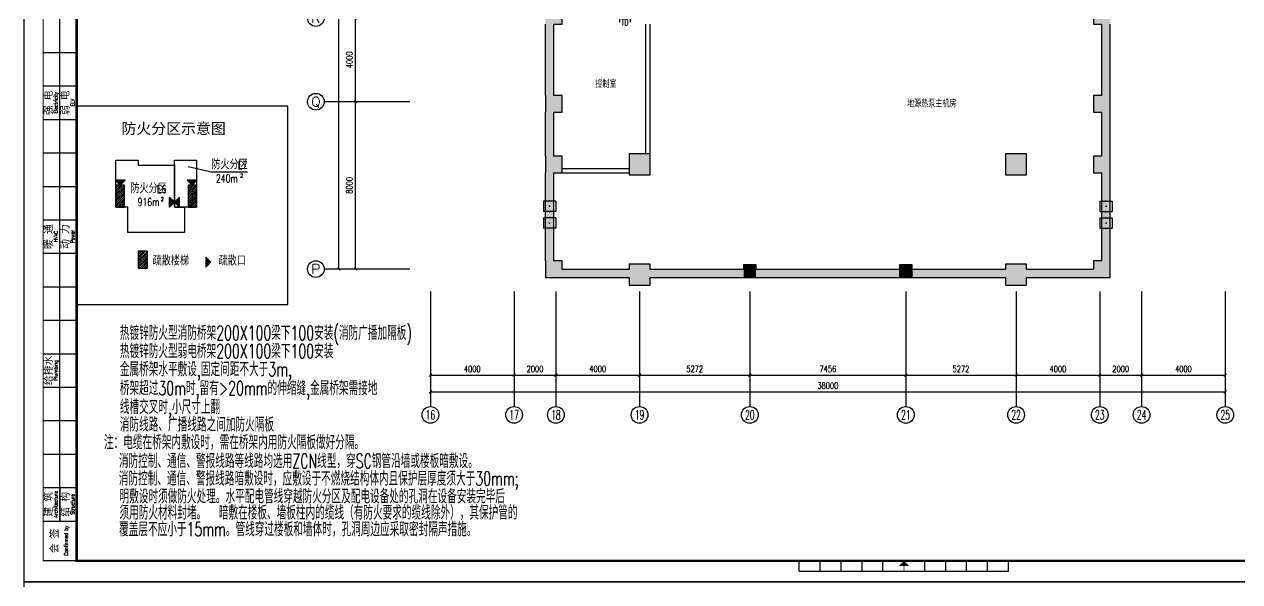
# Model space of a CAD drawing. Extents: x 190999 to 834799, y -200814 to 215286.
# Drawn here: x 190999 to 249101, y 155886 to 182533 of the extents above; entities that cross this region are included whole.
import ezdxf
from ezdxf.enums import TextEntityAlignment as Align

# ---------------------------------------------------------------- set-up
doc = ezdxf.new("R2010")
doc.units = 0
doc.header["$LTSCALE"] = 1000
doc.header["$MEASUREMENT"] = 0
for name, color, linetype in [('00-EQUIP', 3, 'Continuous'), ('A-墙线', 2, 'Continuous'), ('AXIS', 3, 'Continuous'), ('AXIS_TEXT', 7, 'Continuous'), ('COLUMN', 2, 'Continuous'), ('EQUIP', 3, 'Continuous'), ('PUB_HATCH', 250, 'Continuous'), ('PUB_TEXT', 7, 'Continuous'), ('WALL', 4, 'Continuous'), ('图框', 189, 'Continuous'), ('房间名称', 7, 'Continuous'), ('面积', 10, 'Continuous')]:
    doc.layers.add(name, color=color, linetype=linetype)
doc.styles.add('_COMPLEX', font='COMPLEX.shx', dxfattribs={"width": 0.5})
doc.styles.add('_TCH_AXIS', font='COMPLEX', dxfattribs={"bigfont": 'GBCBIG'})
doc.styles.add('_TCH_DIM', font='SIMPLEX', dxfattribs={"bigfont": 'GBCBIG'})
doc.styles.add('COMPLEX', font='COMPLEX')
doc.styles.add('DIM_FONT', font='SIMPLEX', dxfattribs={"width": 0.7, "bigfont": 'GBCBIG'})
doc.styles.add('HT', font='simhei.ttf')
doc.styles.add('HZTXT', font='tj-romans1.shx', dxfattribs={"width": 0.6, "bigfont": 'hztxt.shx'})
doc.styles.get("Standard").update_dxf_attribs({"font": 'simhei.ttf'})
doc.styles.add('TKZ2_tjkts.shx', font='tjromant.shx', dxfattribs={"bigfont": 'tjkts.shx'})
doc.dimstyles.new('DIMN', dxfattribs={"dimtxt": 300, "dimasz": 100, "dimexe": 250, "dimexo": 300, "dimgap": 150, "dimtad": 1, "dimdec": 0, "dimzin": 0, "dimdsep": 46, "dimtxsty": 'DIM_FONT', "dimblk": 'ARCHTICK', "dimcen": 0.09, "dimclrt": 7, "dimazin": 2, "dimtfac": 1, "dimtdec": 0, "dimtix": 1, "dimtmove": 2, "dimatfit": 3, "dimfxl": 0, "dimtolj": 1, "dimtzin": 0, "dimarcsym": 0})
pattern_1 = [(45, (245909.43, 143963.976), (-44.90128, 44.90128), [])]

# ---------------------------------------------------------------- blocks, each defined once
blk = doc.blocks.new('TJAD_TK_A0')
at = {"layer": '图框'}
for p in [(2162, 399.3), (973, -441.7)]:
    blk.add_line(p, (973, 399.3), dxfattribs=at)
blk = doc.blocks.new('TJAD_TK_A1')
for p, q in [((517.38, 385.45), (517.38, 641.45)), ((509.38, 609.45), (525.38, 609.45)), ((509.38, 593.45), (525.38, 593.45)), ((509.38, 577.45), (525.38, 577.45)), ((509.38, 561.45), (525.38, 561.45)), ((509.38, 545.45), (525.38, 545.45)), ((509.38, 529.45), (525.38, 529.45)), ((509.38, 513.45), (525.38, 513.45)), ((509.38, 497.45), (525.38, 497.45)), ((509.38, 481.45), (525.38, 481.45)), ((509.38, 465.45), (525.38, 465.45)), ((509.38, 449.45), (525.38, 449.45)), ((509.38, 433.45), (525.38, 433.45)), ((509.38, 417.45), (525.38, 417.45)), ((509.38, 401.45), (525.38, 401.45)), ((517.38, 401.45), (517.38, 385.45)), ((509.38, 385.45), (525.38, 385.45))]:
    blk.add_line(p, q)
at = {"layer": '图框'}
for p, q in [((500.38, 356.45), (500.38, 950.45)), ((870.88, 361.45), (870.88, 366.45)), ((880.88, 361.45), (880.88, 366.45)), ((890.88, 361.45), (890.88, 366.45)), ((900.88, 361.45), (900.88, 366.45)), ((910.88, 361.45), (910.88, 366.45)), ((930.88, 361.45), (930.88, 366.45)), ((940.88, 361.45), (940.88, 366.45)), ((950.88, 361.45), (950.88, 366.45)), ((960.88, 361.45), (960.88, 366.45)), ((970.88, 361.45), (970.88, 366.45)), ((870.88, 361.45), (970.88, 361.45)), ((500.38, 356.45), (1341.38, 356.45))]:
    blk.add_line(p, q, dxfattribs=at)
at = {"layer": '图框', "const_width": 1.2}
blk.add_lwpolyline([(1331.38, 940.45), (525.38, 940.45), (525.38, 366.45), (1331.38, 366.45)], close=True, dxfattribs=at)
at = {"layer": '图框'}
for points, const_width in [([(525.38, 366.45), (509.38, 366.45), (509.38, 641.45), (525.38, 641.45)], 0.6), ([(920.88, 363.95), (920.88, 361.45)], 0.3)]:
    blk.add_lwpolyline(points, dxfattribs=dict(at, const_width=const_width))
blk.add_solid([(918.38, 363.95), (923.38, 363.95), (920.88, 366.45)], dxfattribs=at)
at = {"style": 'TKZ2_tjkts.shx'}
for s, p in [('强 电', (512.17, 585.45)), ('弱 电', (520.17, 585.45)), ('暖 通', (512.17, 521.45)), ('动 力', (520.17, 521.45)), ('给排水', (512.17, 457.45)), ('建 筑', (512.17, 393.45)), ('结 构', (520.17, 393.45)), ('会 签', (515, 375.95))]:
    blk.add_text(s, height=3.6, rotation=90, dxfattribs=at).set_placement(p, align=Align.MIDDLE_CENTER)
at = {"style": 'TKZ2_tjkts.shx', "width": 0.8}
for s, p in [('Electricity', (515.4, 585.45)), ('ELV', (523.4, 585.45)), ('HVAC', (515.4, 521.45)), ('Power', (523.4, 521.45)), ('Plumbing', (515.4, 457.45)), ('Architecture', (515.4, 393.45)), ('Structure', (523.4, 393.45)), ('Confirmed by', (520.33, 376.06))]:
    blk.add_text(s, height=1.8, rotation=90, dxfattribs=at).set_placement(p, align=Align.MIDDLE_CENTER)
blk = doc.blocks.new('_LINKPT1')
at = {"color": 0}
blk.add_line((0, 0), (0, 0), dxfattribs=at)
blk = doc.blocks.new('IO37IMB6')
for p, q in [((-0.5, 0.5), (-0.5, 1)), ((0.5, 0.5), (-0.5, 0.5)), ((0, 0.5), (0, 0)), ((0.5, 1), (0.5, 0.5))]:
    blk.add_line(p, q)
at = {"xscale": 0.002, "yscale": 0.002, "zscale": 0.002}
for p in [(0, 1.38), (-0.5, 0.5), (0, 0), (0.5, 0.5)]:
    blk.add_blockref('_LINKPT1', p, dxfattribs=at)
at = {"style": '_COMPLEX', "width": 0.6, "flags": 8}
blk.add_attdef('$TEXT$', text='', height=0.6, dxfattribs=at).set_placement((0, 1), align=Align.MIDDLE_CENTER)
at = {"flags": 9}
blk.add_attdef('A', (0, 0), '', height=0.00002, dxfattribs=at)
blk = doc.blocks.new('A$C4E7B0064')
for p, q in [((-600, 250), (-600, -250)), ((-600, 250), (0, 250)), ((0, 250), (0, -250)), ((-600, -250), (0, -250))]:
    blk.add_line(p, q)
at = {"const_width": 30}
for points in [[(-300, 250), (-300, 300)], [(-300, -250), (-300, -300)]]:
    blk.add_lwpolyline(points, dxfattribs=at)
blk.add_point((-300, 0))
blk = doc.blocks.new('_ArchTick')
at = {"const_width": 0.5}
blk.add_lwpolyline([(-0.7, -0.7), (0.7, 0.7)], dxfattribs=at)
blk = doc.blocks.new('*D1513')
at = {"layer": 'AXIS', "color": 0, "lineweight": -2}
for p, q in [((209133, 178833), (206589, 178833)), ((206839, 170833), (206839, 178833)), ((209133, 170833), (206589, 170833))]:
    blk.add_line(p, q, dxfattribs=at)
at = {"layer": 'Defpoints', "color": 0}
for p in [(206839, 178833), (209433, 178833), (209433, 170833)]:
    blk.add_point(p, dxfattribs=at)
at = {"layer": 'AXIS', "color": 0, "lineweight": -2, "xscale": 100, "yscale": 100, "zscale": 100}
for p, rotation in [((206839, 178833), 90), ((206839, 170833), 270)]:
    blk.add_blockref('_ArchTick', p, dxfattribs=dict(at, rotation=rotation))
at = {"layer": 'AXIS', "color": 7, "insert": (206539, 174833), "char_height": 300, "attachment_point": 5, "rotation": 90, "style": 'DIM_FONT'}
blk.add_mtext('\\A1;8000', dxfattribs=at)
blk = doc.blocks.new('*D1514')
at = {"layer": 'AXIS', "color": 0, "lineweight": -2}
for p, q in [((209133, 182833), (206589, 182833)), ((206839, 178833), (206839, 182833)), ((209133, 178833), (206589, 178833))]:
    blk.add_line(p, q, dxfattribs=at)
at = {"layer": 'Defpoints', "color": 0}
for p in [(206839, 182833), (209433, 182833), (209433, 178833)]:
    blk.add_point(p, dxfattribs=at)
at = {"layer": 'AXIS', "color": 0, "lineweight": -2, "xscale": 100, "yscale": 100, "zscale": 100}
for p, rotation in [((206839, 182833), 90), ((206839, 178833), 270)]:
    blk.add_blockref('_ArchTick', p, dxfattribs=dict(at, rotation=rotation))
at = {"layer": 'AXIS', "color": 7, "insert": (206539, 180833), "char_height": 300, "attachment_point": 5, "rotation": 90, "style": 'DIM_FONT'}
blk.add_mtext('\\A1;4000', dxfattribs=at)
blk = doc.blocks.new('*D1521')
at = {"layer": 'AXIS', "color": 0, "lineweight": -2}
for p, q in [((209133, 205133), (205789, 205133)), ((206039, 170833), (206039, 205133)), ((209133, 170833), (205789, 170833))]:
    blk.add_line(p, q, dxfattribs=at)
at = {"layer": 'Defpoints', "color": 0}
for p in [(206039, 205133), (209433, 205133), (209433, 170833)]:
    blk.add_point(p, dxfattribs=at)
at = {"layer": 'AXIS', "color": 0, "lineweight": -2, "xscale": 100, "yscale": 100, "zscale": 100}
for p, rotation in [((206039, 205133), 90), ((206039, 170833), 270)]:
    blk.add_blockref('_ArchTick', p, dxfattribs=dict(at, rotation=rotation))
at = {"layer": 'AXIS', "color": 7, "insert": (205739, 187983), "char_height": 300, "attachment_point": 5, "rotation": 90, "style": 'DIM_FONT'}
blk.add_mtext('\\A1;34300', dxfattribs=at)
blk = doc.blocks.new('*D1532')
at = {"layer": 'AXIS', "color": 0, "lineweight": -2}
for p, q in [((210412, 169461), (210412, 165511)), ((214412, 169461), (214412, 165511)), ((210412, 165761), (214412, 165761))]:
    blk.add_line(p, q, dxfattribs=at)
at = {"layer": 'Defpoints', "color": 0}
for p in [(210412, 169761), (214412, 169761), (214412, 165761)]:
    blk.add_point(p, dxfattribs=at)
at = {"layer": 'AXIS', "color": 0, "lineweight": -2, "xscale": 100, "yscale": 100, "zscale": 100, "rotation": 180}
blk.add_blockref('_ArchTick', (210412, 165761), dxfattribs=at)
at = {"layer": 'AXIS', "color": 0, "lineweight": -2, "xscale": 100, "yscale": 100, "zscale": 100}
blk.add_blockref('_ArchTick', (214412, 165761), dxfattribs=at)
at = {"layer": 'AXIS', "color": 7, "insert": (212412, 166061), "char_height": 300, "attachment_point": 5, "style": 'DIM_FONT'}
blk.add_mtext('\\A1;4000', dxfattribs=at)
blk = doc.blocks.new('*D1533')
at = {"layer": 'AXIS', "color": 0, "lineweight": -2}
for p, q in [((214412, 169461), (214412, 165511)), ((216412, 169461), (216412, 165511)), ((214412, 165761), (216412, 165761))]:
    blk.add_line(p, q, dxfattribs=at)
at = {"layer": 'Defpoints', "color": 0}
for p in [(214412, 169761), (216412, 169761), (216412, 165761)]:
    blk.add_point(p, dxfattribs=at)
at = {"layer": 'AXIS', "color": 0, "lineweight": -2, "xscale": 100, "yscale": 100, "zscale": 100, "rotation": 180}
blk.add_blockref('_ArchTick', (214412, 165761), dxfattribs=at)
at = {"layer": 'AXIS', "color": 0, "lineweight": -2, "xscale": 100, "yscale": 100, "zscale": 100}
blk.add_blockref('_ArchTick', (216412, 165761), dxfattribs=at)
at = {"layer": 'AXIS', "color": 7, "insert": (215412, 166061), "char_height": 300, "attachment_point": 5, "style": 'DIM_FONT'}
blk.add_mtext('\\A1;2000', dxfattribs=at)
blk = doc.blocks.new('*D1534')
at = {"layer": 'AXIS', "color": 0, "lineweight": -2}
for p, q in [((216412, 169461), (216412, 165511)), ((220412, 169461), (220412, 165511)), ((216412, 165761), (220412, 165761))]:
    blk.add_line(p, q, dxfattribs=at)
at = {"layer": 'Defpoints', "color": 0}
for p in [(216412, 169761), (220412, 169761), (220412, 165761)]:
    blk.add_point(p, dxfattribs=at)
at = {"layer": 'AXIS', "color": 0, "lineweight": -2, "xscale": 100, "yscale": 100, "zscale": 100, "rotation": 180}
blk.add_blockref('_ArchTick', (216412, 165761), dxfattribs=at)
at = {"layer": 'AXIS', "color": 0, "lineweight": -2, "xscale": 100, "yscale": 100, "zscale": 100}
blk.add_blockref('_ArchTick', (220412, 165761), dxfattribs=at)
at = {"layer": 'AXIS', "color": 7, "insert": (218412, 166061), "char_height": 300, "attachment_point": 5, "style": 'DIM_FONT'}
blk.add_mtext('\\A1;4000', dxfattribs=at)
blk = doc.blocks.new('*D1535')
at = {"layer": 'AXIS', "color": 0, "lineweight": -2}
for p, q in [((220412, 169461), (220412, 165511)), ((225684, 169461), (225684, 165511)), ((220412, 165761), (225684, 165761))]:
    blk.add_line(p, q, dxfattribs=at)
at = {"layer": 'Defpoints', "color": 0}
for p in [(220412, 169761), (225684, 169761), (225684, 165761)]:
    blk.add_point(p, dxfattribs=at)
at = {"layer": 'AXIS', "color": 0, "lineweight": -2, "xscale": 100, "yscale": 100, "zscale": 100, "rotation": 180}
blk.add_blockref('_ArchTick', (220412, 165761), dxfattribs=at)
at = {"layer": 'AXIS', "color": 0, "lineweight": -2, "xscale": 100, "yscale": 100, "zscale": 100}
blk.add_blockref('_ArchTick', (225684, 165761), dxfattribs=at)
at = {"layer": 'AXIS', "color": 7, "insert": (223048, 166061), "char_height": 300, "attachment_point": 5, "style": 'DIM_FONT'}
blk.add_mtext('\\A1;5272', dxfattribs=at)
blk = doc.blocks.new('*D1536')
at = {"layer": 'AXIS', "color": 0, "lineweight": -2}
for p, q in [((225684, 169461), (225684, 165511)), ((233140, 169461), (233140, 165511)), ((225684, 165761), (233140, 165761))]:
    blk.add_line(p, q, dxfattribs=at)
at = {"layer": 'Defpoints', "color": 0}
for p in [(225684, 169761), (233140, 169761), (233140, 165761)]:
    blk.add_point(p, dxfattribs=at)
at = {"layer": 'AXIS', "color": 0, "lineweight": -2, "xscale": 100, "yscale": 100, "zscale": 100, "rotation": 180}
blk.add_blockref('_ArchTick', (225684, 165761), dxfattribs=at)
at = {"layer": 'AXIS', "color": 0, "lineweight": -2, "xscale": 100, "yscale": 100, "zscale": 100}
blk.add_blockref('_ArchTick', (233140, 165761), dxfattribs=at)
at = {"layer": 'AXIS', "color": 7, "insert": (229412, 166061), "char_height": 300, "attachment_point": 5, "style": 'DIM_FONT'}
blk.add_mtext('\\A1;7456', dxfattribs=at)
blk = doc.blocks.new('*D1537')
at = {"layer": 'AXIS', "color": 0, "lineweight": -2}
for p, q in [((233140, 169461), (233140, 165511)), ((238412, 169461), (238412, 165511)), ((233140, 165761), (238412, 165761))]:
    blk.add_line(p, q, dxfattribs=at)
at = {"layer": 'Defpoints', "color": 0}
for p in [(233140, 169761), (238412, 169761), (238412, 165761)]:
    blk.add_point(p, dxfattribs=at)
at = {"layer": 'AXIS', "color": 0, "lineweight": -2, "xscale": 100, "yscale": 100, "zscale": 100, "rotation": 180}
blk.add_blockref('_ArchTick', (233140, 165761), dxfattribs=at)
at = {"layer": 'AXIS', "color": 0, "lineweight": -2, "xscale": 100, "yscale": 100, "zscale": 100}
blk.add_blockref('_ArchTick', (238412, 165761), dxfattribs=at)
at = {"layer": 'AXIS', "color": 7, "insert": (235776, 166061), "char_height": 300, "attachment_point": 5, "style": 'DIM_FONT'}
blk.add_mtext('\\A1;5272', dxfattribs=at)
blk = doc.blocks.new('*D1538')
at = {"layer": 'AXIS', "color": 0, "lineweight": -2}
for p, q in [((238412, 169461), (238412, 165511)), ((242412, 169461), (242412, 165511)), ((238412, 165761), (242412, 165761))]:
    blk.add_line(p, q, dxfattribs=at)
at = {"layer": 'Defpoints', "color": 0}
for p in [(238412, 169761), (242412, 169761), (242412, 165761)]:
    blk.add_point(p, dxfattribs=at)
at = {"layer": 'AXIS', "color": 0, "lineweight": -2, "xscale": 100, "yscale": 100, "zscale": 100, "rotation": 180}
blk.add_blockref('_ArchTick', (238412, 165761), dxfattribs=at)
at = {"layer": 'AXIS', "color": 0, "lineweight": -2, "xscale": 100, "yscale": 100, "zscale": 100}
blk.add_blockref('_ArchTick', (242412, 165761), dxfattribs=at)
at = {"layer": 'AXIS', "color": 7, "insert": (240412, 166061), "char_height": 300, "attachment_point": 5, "style": 'DIM_FONT'}
blk.add_mtext('\\A1;4000', dxfattribs=at)
blk = doc.blocks.new('*D1539')
at = {"layer": 'AXIS', "color": 0, "lineweight": -2}
for p, q in [((242412, 169461), (242412, 165511)), ((244412, 169461), (244412, 165511)), ((242412, 165761), (244412, 165761))]:
    blk.add_line(p, q, dxfattribs=at)
at = {"layer": 'Defpoints', "color": 0}
for p in [(242412, 169761), (244412, 169761), (244412, 165761)]:
    blk.add_point(p, dxfattribs=at)
at = {"layer": 'AXIS', "color": 0, "lineweight": -2, "xscale": 100, "yscale": 100, "zscale": 100, "rotation": 180}
blk.add_blockref('_ArchTick', (242412, 165761), dxfattribs=at)
at = {"layer": 'AXIS', "color": 0, "lineweight": -2, "xscale": 100, "yscale": 100, "zscale": 100}
blk.add_blockref('_ArchTick', (244412, 165761), dxfattribs=at)
at = {"layer": 'AXIS', "color": 7, "insert": (243412, 166061), "char_height": 300, "attachment_point": 5, "style": 'DIM_FONT'}
blk.add_mtext('\\A1;2000', dxfattribs=at)
blk = doc.blocks.new('*D1540')
at = {"layer": 'AXIS', "color": 0, "lineweight": -2}
for p, q in [((244412, 169461), (244412, 165511)), ((248412, 169461), (248412, 165511)), ((244412, 165761), (248412, 165761))]:
    blk.add_line(p, q, dxfattribs=at)
at = {"layer": 'Defpoints', "color": 0}
for p in [(244412, 169761), (248412, 169761), (248412, 165761)]:
    blk.add_point(p, dxfattribs=at)
at = {"layer": 'AXIS', "color": 0, "lineweight": -2, "xscale": 100, "yscale": 100, "zscale": 100, "rotation": 180}
blk.add_blockref('_ArchTick', (244412, 165761), dxfattribs=at)
at = {"layer": 'AXIS', "color": 0, "lineweight": -2, "xscale": 100, "yscale": 100, "zscale": 100}
blk.add_blockref('_ArchTick', (248412, 165761), dxfattribs=at)
at = {"layer": 'AXIS', "color": 7, "insert": (246412, 166061), "char_height": 300, "attachment_point": 5, "style": 'DIM_FONT'}
blk.add_mtext('\\A1;4000', dxfattribs=at)
blk = doc.blocks.new('*D1541')
at = {"layer": 'AXIS', "color": 0, "lineweight": -2}
for p, q in [((210412, 169461), (210412, 164711)), ((248412, 169461), (248412, 164711)), ((210412, 164961), (248412, 164961))]:
    blk.add_line(p, q, dxfattribs=at)
at = {"layer": 'Defpoints', "color": 0}
for p in [(210412, 169761), (248412, 169761), (248412, 164961)]:
    blk.add_point(p, dxfattribs=at)
at = {"layer": 'AXIS', "color": 0, "lineweight": -2, "xscale": 100, "yscale": 100, "zscale": 100, "rotation": 180}
blk.add_blockref('_ArchTick', (210412, 164961), dxfattribs=at)
at = {"layer": 'AXIS', "color": 0, "lineweight": -2, "xscale": 100, "yscale": 100, "zscale": 100}
blk.add_blockref('_ArchTick', (248412, 164961), dxfattribs=at)
at = {"layer": 'AXIS', "color": 7, "insert": (229412, 165261), "char_height": 300, "attachment_point": 5, "style": 'DIM_FONT'}
blk.add_mtext('\\A1;38000', dxfattribs=at)
blk = doc.blocks.new('_AXISO')
blk.add_circle((0, 0), 0.5)
at = {"layer": 'AXIS_TEXT', "style": 'COMPLEX', "width": 1.041667}
blk.add_attdef('A', text='', height=0.56, dxfattribs=at).set_placement((-0.25, -0.28), (0.25, -0.28), align=Align.FIT)
blk = doc.blocks.new('疏散')
at = {"layer": '面积'}
blk.add_hatch(color=3, dxfattribs=at).paths.add_polyline_path([(0, 0), (-1200, 1200), (1200, 1200)])
at = {"layer": '面积', "color": 7}
for p, q in [((0, 0), (-1200, 1200)), ((-1200, 1200), (1200, 1200)), ((0, 0), (1200, 1200))]:
    blk.add_line(p, q, dxfattribs=at)

msp = doc.modelspace()

# ---------------------------------------------------------------- hatches: boundary and pattern name
at = {"layer": 'PUB_HATCH'}
for points in [[(216712, 182532.8), (216712, 183332.8), (215912, 183332.8), (215912, 182532.8)], [(242112, 182532.8), (242912, 182532.8), (242912, 183332.8), (242112, 183332.8)], [(216312, 182532.8), (215912, 182532.8), (215912, 182682.8), (215912, 179132.8), (216312, 179132.8)], [(242912, 182682.8), (242912, 182532.8), (242512, 182532.8), (242512, 179132.8), (242912, 179132.8)], [(216712, 178332.8), (216712, 179132.8), (215912, 179132.8), (215912, 178332.8)], [(242112, 178332.8), (242912, 178332.8), (242912, 179132.8), (242112, 179132.8)], [(216312, 178332.8), (215912, 178332.8), (215912, 176232.8), (216312, 176232.8)], [(242912, 178332.8), (242512, 178332.8), (242512, 176232.8), (242912, 176232.8)], [(216712, 175432.8), (216712, 176232.8), (215912, 176232.8), (215912, 175432.8)], [(219912, 175332.8), (220912, 175332.8), (220912, 176332.8), (219912, 176332.8)], [(238912, 175332.8), (238912, 176332.8), (237912, 176332.8), (237912, 175332.8)], [(242112, 175432.8), (242912, 175432.8), (242912, 176232.8), (242112, 176232.8)], [(216312, 175432.8), (215912, 175432.8), (215912, 171232.8), (216312, 171232.8)], [(242912, 175432.8), (242512, 175432.8), (242512, 171232.8), (242912, 171232.8)], [(216712, 170432.8), (216712, 171232.8), (215912, 171232.8), (215912, 170432.8)], [(219912, 170432.8), (219912, 170832.8), (216712, 170832.8), (216712, 170432.8)], [(219912, 170060.8), (220912, 170060.8), (220912, 171060.8), (219912, 171060.8)], [(225383.4, 170432.8), (225383.4, 170832.8), (220912, 170832.8), (220912, 170432.8)], [(225383.4, 170432.8), (225983.4, 170432.8), (225983.4, 171032.8), (225383.4, 171032.8)], [(232840.5, 170432.8), (232840.5, 170832.8), (225983.4, 170832.8), (225983.4, 170432.8)], [(233440.5, 170432.8), (233440.5, 171032.8), (232840.5, 171032.8), (232840.5, 170432.8)], [(237912, 170432.8), (237912, 170832.8), (233440.5, 170832.8), (233440.5, 170432.8)], [(238912, 170060.8), (238912, 171060.8), (237912, 171060.8), (237912, 170060.8)], [(242112, 170432.8), (242112, 170832.8), (238912, 170832.8), (238912, 170432.8)], [(242112, 170432.8), (242912, 170432.8), (242912, 171232.8), (242112, 171232.8)]]:
    msp.add_hatch(color=256, dxfattribs=at).paths.add_polyline_path(points)
h = msp.add_hatch(dxfattribs=at)
h.set_pattern_fill('ANSI31', color=256, scale=40, style=0)
h.set_pattern_definition(pattern_1)
h.paths.add_polyline_path([(195784.5, 174843.9), (195374.5, 174843.9), (195374.5, 173783.9), (195784.5, 173783.9)])
h = msp.add_hatch(dxfattribs=at)
h.set_pattern_fill('ANSI31', color=256, scale=40, style=0)
h.set_pattern_definition(pattern_1)
h.paths.add_polyline_path([(199234.5, 174843.9), (198824.5, 174843.9), (198824.5, 173783.9), (199234.5, 173783.9)])
h = msp.add_hatch(dxfattribs=at)
h.set_pattern_fill('ANSI31', color=256, scale=40, style=0)
h.set_pattern_definition([(45, (235164.535, 165776.917), (-44.90128, 44.90128), [])])
h.paths.add_polyline_path([(196865.5, 170857.5), (196465.5, 170857.5), (196465.5, 171697.5), (196865.5, 171697.5)])

# ---------------------------------------------------------------- linework, layer by layer
msp.add_lwpolyline([(193498.5, 169134.7), (203589.3, 169134.7), (203589.3, 178624.2), (193498.5, 178624.2)], close=True)
msp.add_lwpolyline([(193498.5, 169134.7), (203589.3, 169134.7), (203589.3, 178624.2), (193498.5, 178624.2)], close=True)
at = {"layer": 'A-墙线'}
for p, q in [((220712, 176332.8), (220712, 182532.8)), ((220912, 176332.8), (220912, 182532.8)), ((216712, 175632.8), (219912, 175632.8)), ((216712, 175432.8), (219912, 175432.8))]:
    msp.add_line(p, q, dxfattribs=at)
at = {"layer": 'AXIS'}
for p, q in [((209433.5, 178832.8), (205339, 178832.8)), ((209433.5, 170832.8), (205339, 170832.8)), ((210412, 169761.2), (210412, 164261.2)), ((214412, 169761.2), (214412, 164261.2)), ((216412, 169761.2), (216412, 164261.2)), ((220412, 169761.2), (220412, 164261.2)), ((225684, 169761.2), (225684, 164261.2)), ((233139.9, 169761.2), (233139.9, 164261.2)), ((238412, 169761.2), (238412, 164261.2)), ((242412, 169761.2), (242412, 164261.2)), ((244412, 169761.2), (244412, 164261.2)), ((248412, 169761.2), (248412, 164261.2))]:
    msp.add_line(p, q, dxfattribs=at)
at = {"layer": 'COLUMN'}
for p, q in [((216712, 182532.8), (216712, 183332.8)), ((242112, 183332.8), (242112, 182532.8)), ((216312, 182532.8), (216712, 182532.8)), ((242112, 182532.8), (242512, 182532.8)), ((215912, 179132.8), (215912, 178332.8)), ((216712, 179132.8), (216312, 179132.8)), ((216712, 178332.8), (216712, 179132.8)), ((242512, 179132.8), (242112, 179132.8)), ((242112, 179132.8), (242112, 178332.8)), ((242912, 178332.8), (242912, 179132.8)), ((216312, 178332.8), (216712, 178332.8)), ((242112, 178332.8), (242512, 178332.8)), ((215912, 176232.8), (215912, 175432.8)), ((216712, 176232.8), (216312, 176232.8)), ((216712, 175432.8), (216712, 176232.8)), ((220912, 176332.8), (219912, 176332.8)), ((219912, 176332.8), (219912, 175332.8)), ((220912, 175332.8), (220912, 176332.8)), ((238912, 176332.8), (237912, 176332.8)), ((237912, 176332.8), (237912, 175332.8)), ((238912, 175332.8), (238912, 176332.8)), ((242512, 176232.8), (242112, 176232.8)), ((242112, 176232.8), (242112, 175432.8)), ((242912, 175432.8), (242912, 176232.8)), ((216312, 175432.8), (216712, 175432.8)), ((219912, 175332.8), (220912, 175332.8)), ((237912, 175332.8), (238912, 175332.8)), ((242112, 175432.8), (242512, 175432.8)), ((215912, 171232.8), (215912, 170432.8)), ((216712, 171232.8), (216312, 171232.8)), ((216712, 170832.8), (216712, 171232.8)), ((220912, 171060.8), (219912, 171060.8)), ((219912, 171060.8), (219912, 170832.8)), ((220912, 170832.8), (220912, 171060.8)), ((225983.4, 171032.8), (225383.4, 171032.8)), ((225383.4, 171032.8), (225383.4, 170832.8)), ((225983.4, 170832.8), (225983.4, 171032.8)), ((233440.5, 171032.8), (232840.5, 171032.8)), ((232840.5, 171032.8), (232840.5, 170432.8)), ((233440.5, 170432.8), (233440.5, 171032.8)), ((238912, 171060.8), (237912, 171060.8)), ((237912, 171060.8), (237912, 170832.8)), ((238912, 170832.8), (238912, 171060.8)), ((242512, 171232.8), (242112, 171232.8)), ((242112, 171232.8), (242112, 170832.8)), ((242912, 170432.8), (242912, 171232.8)), ((215912, 170432.8), (216712, 170432.8)), ((219912, 170432.8), (219912, 170060.8)), ((220912, 170060.8), (220912, 170432.8)), ((225383.4, 170432.8), (225657.4, 170432.8)), ((225657.4, 170432.8), (225983.4, 170432.8)), ((232840.5, 170432.8), (233440.5, 170432.8)), ((237912, 170432.8), (237912, 170060.8)), ((238912, 170060.8), (238912, 170432.8)), ((242112, 170432.8), (242912, 170432.8)), ((219912, 170060.8), (220912, 170060.8)), ((237912, 170060.8), (238912, 170060.8))]:
    msp.add_line(p, q, dxfattribs=at)
at = {"layer": 'PUB_HATCH', "color": 3}
msp.add_lwpolyline([(201669.4, 175463.2), (199934, 175463.2), (198829.6, 175717.2)], dxfattribs=at)
at = {"layer": 'PUB_TEXT'}
for points in [[(195784.5, 174843.9), (195374.5, 174843.9), (195374.5, 173783.9), (195784.5, 173783.9)], [(199234.5, 174843.9), (198824.5, 174843.9), (198824.5, 173783.9), (199234.5, 173783.9)], [(196865.5, 170857.5), (196465.5, 170857.5), (196465.5, 171697.5), (196865.5, 171697.5)]]:
    msp.add_lwpolyline(points, close=True, dxfattribs=at)
at = {"layer": 'WALL'}
for p, q in [((215912, 179132.8), (215912, 182532.8)), ((215912, 179132.8), (215912, 182532.8)), ((216312, 179132.8), (216312, 182532.8)), ((216312, 179132.8), (216312, 182532.8)), ((242512, 179132.8), (242512, 182532.8)), ((242512, 179132.8), (242512, 182532.8)), ((242912, 179132.8), (242912, 182532.8)), ((242912, 179132.8), (242912, 182532.8)), ((215912, 176232.8), (215912, 178332.8)), ((215912, 176232.8), (215912, 178332.8)), ((216312, 176232.8), (216312, 178332.8)), ((216312, 176232.8), (216312, 178332.8)), ((242512, 176232.8), (242512, 178332.8)), ((242512, 176232.8), (242512, 178332.8)), ((242912, 176232.8), (242912, 178332.8)), ((242912, 176232.8), (242912, 178332.8)), ((215912, 171232.8), (215912, 175432.8)), ((215912, 171232.8), (215912, 175432.8)), ((216312, 171232.8), (216312, 175432.8)), ((216312, 171232.8), (216312, 175432.8)), ((242512, 171232.8), (242512, 175432.8)), ((242512, 171232.8), (242512, 175432.8)), ((242912, 171232.8), (242912, 175432.8)), ((242912, 171232.8), (242912, 175432.8)), ((216712, 170832.8), (219912, 170832.8)), ((216712, 170832.8), (219912, 170832.8)), ((220912, 170832.8), (225383.4, 170832.8)), ((220912, 170832.8), (225383.4, 170832.8)), ((225983.4, 170832.8), (232840.5, 170832.8)), ((225983.4, 170832.8), (232840.5, 170832.8)), ((233440.5, 170832.8), (237912, 170832.8)), ((233440.5, 170832.8), (237912, 170832.8)), ((238912, 170832.8), (242112, 170832.8)), ((238912, 170832.8), (242112, 170832.8)), ((216712, 170432.8), (219912, 170432.8)), ((216712, 170432.8), (219912, 170432.8)), ((220912, 170432.8), (225383.4, 170432.8)), ((220912, 170432.8), (225383.4, 170432.8)), ((225983.4, 170432.8), (232840.5, 170432.8)), ((225983.4, 170432.8), (232840.5, 170432.8)), ((233440.5, 170432.8), (237912, 170432.8)), ((233440.5, 170432.8), (237912, 170432.8)), ((238912, 170432.8), (242112, 170432.8)), ((238912, 170432.8), (242112, 170432.8))]:
    msp.add_line(p, q, dxfattribs=at)
at = {"layer": '面积', "color": 7}
for points in [[(195954.5, 173783.9), (195374.5, 173783.9), (195374.5, 176043.9), (196434.5, 176043.9), (196434.5, 175793.9), (198174.5, 175793.9), (198174.5, 174123.9), (198174.5, 174123.9), (198174.5, 173783.9), (198654.5, 173783.9), (198654.5, 172573.9), (195954.5, 172573.9), (195954.5, 173783.9)], [(198174.5, 175793.9), (198174.5, 176043.9), (199234.5, 176043.9), (199234.5, 173783.9), (198174.5, 173783.9), (198174.5, 174123.9), (198174.5, 174123.9), (198174.5, 175793.9), (198174.5, 175793.9)]]:
    msp.add_lwpolyline(points, dxfattribs=at)

# ---------------------------------------------------------------- block references
at = {"xscale": -0.2000000000116415, "yscale": 0.2000000000116415, "zscale": 0.2}
for p in [(195579.5, 174843.9), (199019.5, 174843.9)]:
    msp.add_blockref('疏散', p, dxfattribs=at)
at = {"yscale": 0.2000000000116415, "zscale": 0.2}
for xscale, rotation in [(0.2000000000116415, 90), (-0.2000000000116415, 270)]:
    msp.add_blockref('疏散', (198174.5, 174025.5), dxfattribs=dict(at, xscale=xscale, rotation=rotation))
at = {"xscale": -1}
for p in [(215812, 173832.8), (215812, 173032.8)]:
    msp.add_blockref('A$C4E7B0064', p, dxfattribs=at)
for p in [(243012, 173832.8), (243012, 173032.8)]:
    msp.add_blockref('A$C4E7B0064', p)
at = {"layer": '00-EQUIP'}
ref = msp.add_blockref('IO37IMB6', (219712, 183132.8), dxfattribs=dict(at, xscale=500, yscale=500, zscale=500, rotation=180))
ref.add_attrib('$TEXT$', 'TD', dxfattribs={"layer": '0', "height": 300, "style": '_COMPLEX', "width": 0.6, "flags": 8}).set_placement((219712, 182632.8), align=Align.MIDDLE_CENTER)
at = {"layer": 'AXIS'}
ref = msp.add_blockref('_AXISO', (204939, 182832.8), dxfattribs=dict(at, xscale=800, yscale=800, zscale=800))
ref.add_attrib('A', 'R', dxfattribs={"layer": 'AXIS_TEXT', "height": 452.5, "style": '_TCH_AXIS', "width": 1.166667}).set_placement((204712.7, 182606.5), (205165.3, 182606.5), align=Align.FIT)
ref = msp.add_blockref('_AXISO', (204939, 178832.8), dxfattribs=dict(at, xscale=800, yscale=800, zscale=800))
ref.add_attrib('A', 'Q', dxfattribs={"layer": 'AXIS_TEXT', "height": 452.5, "style": '_TCH_AXIS', "width": 1.3125}).set_placement((204712.7, 178606.5), (205165.3, 178606.5), align=Align.FIT)
ref = msp.add_blockref('_AXISO', (204939, 170832.8), dxfattribs=dict(at, xscale=800, yscale=800, zscale=800))
ref.add_attrib('A', 'P', dxfattribs={"layer": 'AXIS_TEXT', "height": 452.5, "style": '_TCH_AXIS', "width": 1.235294}).set_placement((204712.7, 170606.5), (205165.3, 170606.5), align=Align.FIT)
ref = msp.add_blockref('_AXISO', (210412, 163861.2), dxfattribs=dict(at, xscale=800, yscale=800, zscale=800))
ref.add_attrib('A', '16', dxfattribs={"layer": 'AXIS_TEXT', "height": 452.55, "style": '_TCH_AXIS', "width": 0.724138}).set_placement((210185.7, 163635), (210638.2, 163635), align=Align.FIT)
ref = msp.add_blockref('_AXISO', (214412, 163861.2), dxfattribs=dict(at, xscale=800, yscale=800, zscale=800))
ref.add_attrib('A', '17', dxfattribs={"layer": 'AXIS_TEXT', "height": 452.55, "style": '_TCH_AXIS', "width": 0.724138}).set_placement((214185.7, 163635), (214638.2, 163635), align=Align.FIT)
ref = msp.add_blockref('_AXISO', (216412, 163861.2), dxfattribs=dict(at, xscale=800, yscale=800, zscale=800))
ref.add_attrib('A', '18', dxfattribs={"layer": 'AXIS_TEXT', "height": 452.55, "style": '_TCH_AXIS', "width": 0.724138}).set_placement((216185.7, 163635), (216638.2, 163635), align=Align.FIT)
ref = msp.add_blockref('_AXISO', (220412, 163861.2), dxfattribs=dict(at, xscale=800, yscale=800, zscale=800))
ref.add_attrib('A', '19', dxfattribs={"layer": 'AXIS_TEXT', "height": 452.55, "style": '_TCH_AXIS', "width": 0.724138}).set_placement((220185.7, 163635), (220638.2, 163635), align=Align.FIT)
ref = msp.add_blockref('_AXISO', (225684, 163861.2), dxfattribs=dict(at, xscale=800, yscale=800, zscale=800))
ref.add_attrib('A', '20', dxfattribs={"layer": 'AXIS_TEXT', "height": 452.55, "style": '_TCH_AXIS', "width": 0.617647}).set_placement((225457.8, 163635), (225910.3, 163635), align=Align.FIT)
ref = msp.add_blockref('_AXISO', (233139.9, 163861.2), dxfattribs=dict(at, xscale=800, yscale=800, zscale=800))
ref.add_attrib('A', '21', dxfattribs={"layer": 'AXIS_TEXT', "height": 452.55, "style": '_TCH_AXIS', "width": 0.724138}).set_placement((232913.6, 163635), (233366.2, 163635), align=Align.FIT)
ref = msp.add_blockref('_AXISO', (238412, 163861.2), dxfattribs=dict(at, xscale=800, yscale=800, zscale=800))
ref.add_attrib('A', '22', dxfattribs={"layer": 'AXIS_TEXT', "height": 452.55, "style": '_TCH_AXIS', "width": 0.617647}).set_placement((238185.7, 163635), (238638.2, 163635), align=Align.FIT)
ref = msp.add_blockref('_AXISO', (242412, 163861.2), dxfattribs=dict(at, xscale=800, yscale=800, zscale=800))
ref.add_attrib('A', '23', dxfattribs={"layer": 'AXIS_TEXT', "height": 452.55, "style": '_TCH_AXIS', "width": 0.617647}).set_placement((242185.7, 163635), (242638.2, 163635), align=Align.FIT)
ref = msp.add_blockref('_AXISO', (244412, 163861.2), dxfattribs=dict(at, xscale=800, yscale=800, zscale=800))
ref.add_attrib('A', '24', dxfattribs={"layer": 'AXIS_TEXT', "height": 452.55, "style": '_TCH_AXIS', "width": 0.583333}).set_placement((244185.7, 163635), (244638.2, 163635), align=Align.FIT)
ref = msp.add_blockref('_AXISO', (248412, 163861.2), dxfattribs=dict(at, xscale=800, yscale=800, zscale=800))
ref.add_attrib('A', '25', dxfattribs={"layer": 'AXIS_TEXT', "height": 452.55, "style": '_TCH_AXIS', "width": 0.617647}).set_placement((248185.7, 163635), (248638.2, 163635), align=Align.FIT)
at = {"layer": 'PUB_TEXT', "xscale": -0.2000000000116415, "yscale": 0.2000000000116415, "zscale": 0.2, "rotation": 90}
msp.add_blockref('疏散', (199920.1, 171164.1), dxfattribs=at)
at = {"layer": '图框', "xscale": 100, "yscale": 100}
for name, p, zscale in [('TJAD_TK_A1', (140960.6, 120241.6), 99.99999999999997), ('TJAD_TK_A0', (93698.6, 115956.8), 100)]:
    msp.add_blockref(name, p, dxfattribs=dict(at, zscale=zscale))

# ---------------------------------------------------------------- texts
at = {"layer": 'EQUIP', "style": 'HZTXT', "width": 0.65}
for s, p in [('热镀锌防火型消防桥架200X100梁下100安装(消防广播加隔板)', (195565.9, 167439.9)), ('热镀锌防火型弱电桥架200X100梁下100安装', (195565.9, 166567.3)), ('金属桥架水平敷设,固定间距不大于3m,', (195565.9, 165703.6)), ('桥架超过30m时,留有>20mm的伸缩缝,金属桥架需接地', (195565.9, 164802.2)), ('线槽交叉时,小尺寸上翻', (195565.9, 163901.9)), ('消防线路、广播线路之间加防火隔板', (195565.9, 163061.1)), ('注：电缆在桥架内敷设时，需在桥架内用防火隔板做好分隔。', (194806.3, 162210.7)), ('消防控制、通信、警报线路等线路均选用ZCN线型，穿SC钢管沿墙或楼板暗敷设。', (195519.8, 161316.6)), ('消防控制、通信、警报线路暗敷设时，应敷设于不燃烧结构体内且保护层厚度须大于30mm;', (195515.4, 160477.9)), ('明敷设时须做防火处理。水平配电管线穿越防火分区及配电设备处的孔洞在设备安装完毕后', (195548.6, 159624.9)), ('须用防火材料封堵。  暗敷在楼板、墙板柱内的缆线（有防火要求的缆线除外），其保护管的', (195548.6, 158850)), ('覆盖层不应小于15mm。管线穿过楼板和墙体时，孔洞周边应采取密封隔声措施。', (195529.8, 158055.7))]:
    msp.add_text(s, height=675, dxfattribs=at).set_placement(p)
at = {"layer": 'PUB_TEXT', "style": '_TCH_DIM'}
for s, p in [('防火分区', (199939.1, 175608.6)), ('防火分区', (196073.9, 174464.6)), ('疏散楼梯', (197134.6, 171007.1)), ('疏散口', (200290.2, 171007.1))]:
    msp.add_text(s, height=434.04, dxfattribs=at).set_placement(p)
at = {"layer": 'PUB_TEXT', "style": '_TCH_DIM', "width": 0.705882}
for s, height, p in [('E7', 382.5, (201202.9, 175608.6)), ('240m', 382.5, (200160.4, 174976.3)), ('2', 191.2, (201317.5, 175201.3)), ('E6', 382.5, (197337.7, 174464.6)), ('916m', 382.5, (196416.7, 173846.8)), ('2', 191.2, (197522.4, 174071.8))]:
    msp.add_text(s, height=height, dxfattribs=at).set_placement(p)
at = {"layer": '房间名称'}
for s, height, style, p in [('控制室', 337.59, '_TCH_DIM', (218297.4, 179506.2)), ('地源热泵主机房', 337.59, '_TCH_DIM', (233197.9, 178567.6)), ('防火分区示意图', 522.78, 'HT', (195638.7, 177291.1))]:
    msp.add_text(s, height=height, dxfattribs=dict(at, style=style)).set_placement(p)

# ---------------------------------------------------------------- dimensions: what is measured, and where the dimension line sits
at = {"layer": 'AXIS'}
for p1, p2, distance, picture, middle in [((209433.5, 170832.8), (209433.5, 205132.8), 3394.4, '*D1521', (205739, 187982.8)), ((209433.5, 178832.8), (209433.5, 182832.8), 2594.4, '*D1514', (206539, 180832.8)), ((209433.5, 170832.8), (209433.5, 178832.8), 2594.4, '*D1513', (206539, 174832.8)), ((210412, 169761.2), (214412, 169761.2), -4000, '*D1532', (212412, 166061.2)), ((210412, 169761.2), (248412, 169761.2), -4800, '*D1541', (229412, 165261.2)), ((214412, 169761.2), (216412, 169761.2), -4000, '*D1533', (215412, 166061.2)), ((216412, 169761.2), (220412, 169761.2), -4000, '*D1534', (218412, 166061.2)), ((220412, 169761.2), (225684, 169761.2), -4000, '*D1535', (223048, 166061.2)), ((225684, 169761.2), (233139.9, 169761.2), -4000, '*D1536', (229412, 166061.2)), ((233139.9, 169761.2), (238412, 169761.2), -4000, '*D1537', (235775.9, 166061.2)), ((238412, 169761.2), (242412, 169761.2), -4000, '*D1538', (240412, 166061.2)), ((242412, 169761.2), (244412, 169761.2), -4000, '*D1539', (243412, 166061.2)), ((244412, 169761.2), (248412, 169761.2), -4000, '*D1540', (246412, 166061.2))]:
    dim = msp.add_aligned_dim(p1=p1, p2=p2, distance=distance, dimstyle='DIMN', dxfattribs=at)
    dim.commit()
    dim.dimension.update_dxf_attribs({"geometry": picture, "text_midpoint": middle})

doc.saveas('drawing.dxf')
